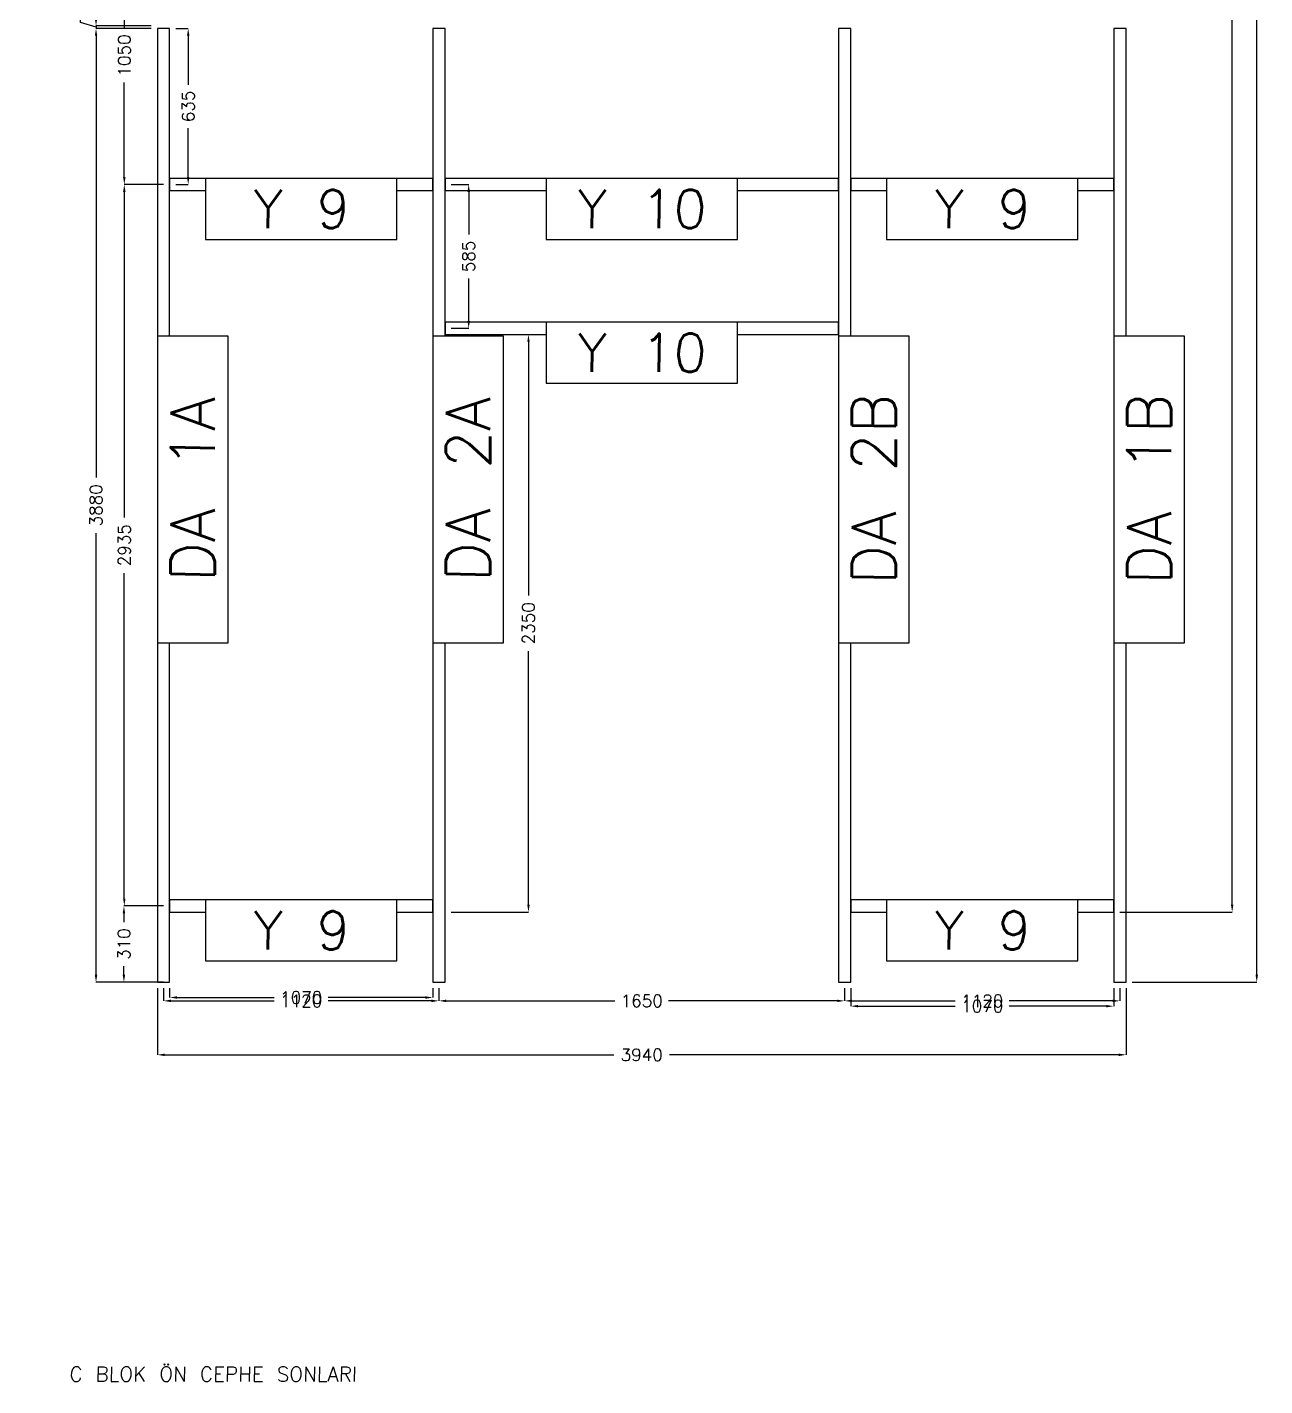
# Model space of a CAD drawing. Header units: millimetres. Extents: x -33420 to 34864, y -1491 to 37154.
# Drawn here: x -32860 to -27826, y 4744 to 10271 of the extents above; entities that cross this region are included whole.
import ezdxf

# ---------------------------------------------------------------- set-up
doc = ezdxf.new("R2010")
doc.units = ezdxf.units.MM
doc.layers.add('- ÖLÇÜ', color=7, linetype='Continuous', lineweight=9)
for name, color, linetype in [('--- KODLAMA', 7, 'Continuous'), ('--- PROF. DÜŞEY', 7, 'Continuous'), ('--- PROF. YATAY', 7, 'Continuous')]:
    doc.layers.add(name, color=color, linetype=linetype)
doc.styles.add('RomanS', font='romans.shx')
doc.styles.add('STL', font='txt.shx', dxfattribs={"oblique": 1})
doc.dimstyles.new('KOMP-ÖLÇÜ', dxfattribs={"dimtxt": 50, "dimasz": 30, "dimexe": 0.18, "dimexo": 25, "dimgap": 25, "dimtad": 0, "dimdec": 0, "dimzin": 0, "dimdsep": 46, "dimtxsty": 'RomanS', "dimcen": 0.09, "dimclrt": 256, "dimadec": 0, "dimazin": 0, "dimtfac": 1, "dimtdec": 0, "dimtofl": 0, "dimtmove": 0, "dimatfit": 3, "dimfxl": 1, "dimtolj": 1, "dimtzin": 0, "dimarcsym": 0})

# ---------------------------------------------------------------- blocks, each defined once
blk = doc.blocks.new('*D64')
at = {"layer": '- ÖLÇÜ', "color": 0, "linetype": 'Continuous', "lineweight": -2, "transparency": 16777216}
for p, q in [((-32305.2, 9631.1), (-32464.8, 9631.1)), ((-32464.6, 9601.1), (-32464.6, 8276.8)), ((-32464.6, 6726.2), (-32464.6, 8050.6)), ((-32305.2, 6696.2), (-32464.8, 6696.2))]:
    blk.add_line(p, q, dxfattribs=at)
at = {"layer": '- ÖLÇÜ', "color": 0, "linetype": 'Continuous', "transparency": 16777216}
for points in [[(-32469.6, 9601.1), (-32459.6, 9601.1), (-32464.6, 9631.1)], [(-32469.6, 6726.2), (-32459.6, 6726.2), (-32464.6, 6696.2)]]:
    blk.add_solid(points, dxfattribs=at)
at = {"layer": 'Defpoints', "color": 0, "linetype": 'Continuous', "transparency": 16777216}
for p in [(-32464.6, 9631.1), (-32280.2, 9631.1), (-32280.2, 6696.2)]:
    blk.add_point(p, dxfattribs=at)
at = {"layer": '- ÖLÇÜ', "linetype": 'Continuous', "transparency": 16777216, "insert": (-32464.6, 8163.7), "char_height": 50, "attachment_point": 5, "rotation": 90, "style": 'RomanS'}
blk.add_mtext('\\A1;2935', dxfattribs=at)
blk = doc.blocks.new('*D65')
at = {"layer": '- ÖLÇÜ', "color": 0, "linetype": 'Continuous', "lineweight": -2, "transparency": 16777216}
for p, q in [((-32305.2, 10681.2), (-32464.8, 10681.2)), ((-32464.6, 10651.2), (-32464.6, 10265.7)), ((-32464.6, 9661.1), (-32464.6, 10046.6)), ((-32305.2, 9631.1), (-32464.8, 9631.1))]:
    blk.add_line(p, q, dxfattribs=at)
at = {"layer": '- ÖLÇÜ', "color": 0, "linetype": 'Continuous', "transparency": 16777216}
for points in [[(-32469.6, 10651.2), (-32459.6, 10651.2), (-32464.6, 10681.2)], [(-32469.6, 9661.1), (-32459.6, 9661.1), (-32464.6, 9631.1)]]:
    blk.add_solid(points, dxfattribs=at)
at = {"layer": 'Defpoints', "color": 0, "linetype": 'Continuous', "transparency": 16777216}
for p in [(-32464.6, 10681.2), (-32280.2, 10681.2), (-32280.2, 9631.1)]:
    blk.add_point(p, dxfattribs=at)
at = {"layer": '- ÖLÇÜ', "linetype": 'Continuous', "transparency": 16777216, "insert": (-32464.6, 10156.2), "char_height": 50, "attachment_point": 5, "rotation": 90, "style": 'RomanS'}
blk.add_mtext('\\A1;1050', dxfattribs=at)
blk = doc.blocks.new('*D267')
at = {"layer": '- ÖLÇÜ', "color": 0, "linetype": 'Continuous', "lineweight": -2, "transparency": 16777216}
for p, q in [((-32255.2, 10266.1), (-32204.5, 10266.1)), ((-32204.7, 10236.1), (-32204.7, 10036.7)), ((-32204.7, 9661.1), (-32204.7, 9860.6)), ((-32255.2, 9631.1), (-32204.5, 9631.1))]:
    blk.add_line(p, q, dxfattribs=at)
at = {"layer": '- ÖLÇÜ', "color": 0, "linetype": 'Continuous', "transparency": 16777216}
for points in [[(-32209.7, 10236.1), (-32199.7, 10236.1), (-32204.7, 10266.1)], [(-32209.7, 9661.1), (-32199.7, 9661.1), (-32204.7, 9631.1)]]:
    blk.add_solid(points, dxfattribs=at)
at = {"layer": 'Defpoints', "color": 0, "linetype": 'Continuous', "transparency": 16777216}
for p in [(-32280.2, 10266.1), (-32204.7, 10266.1), (-32280.2, 9631.1)]:
    blk.add_point(p, dxfattribs=at)
at = {"layer": '- ÖLÇÜ', "linetype": 'Continuous', "transparency": 16777216, "insert": (-32204.7, 9948.6), "char_height": 50, "attachment_point": 5, "rotation": 90, "style": 'RomanS'}
blk.add_mtext('\\A1;635', dxfattribs=at)
blk = doc.blocks.new('*D272')
at = {"layer": '- ÖLÇÜ', "color": 0, "linetype": 'Continuous', "lineweight": -2, "transparency": 16777216}
for p, q in [((-32642.3, 10290), (-32642.3, 10340)), ((-32579.6, 10306.1), (-32579.6, 10336.1)), ((-32579.6, 10271.1), (-32642.3, 10290)), ((-32355.2, 10276.1), (-32579.8, 10276.1)), ((-32355.2, 10266.1), (-32579.8, 10266.1)), ((-32579.6, 10276.1), (-32579.6, 10266.1)), ((-32579.6, 10236.1), (-32579.6, 10206.1))]:
    blk.add_line(p, q, dxfattribs=at)
at = {"layer": '- ÖLÇÜ', "color": 0, "linetype": 'Continuous', "transparency": 16777216}
for points in [[(-32584.6, 10306.1), (-32574.6, 10306.1), (-32579.6, 10276.1)], [(-32584.6, 10236.1), (-32574.6, 10236.1), (-32579.6, 10266.1)]]:
    blk.add_solid(points, dxfattribs=at)
at = {"layer": 'Defpoints', "color": 0, "linetype": 'Continuous', "transparency": 16777216}
for p in [(-32579.6, 10266.1), (-32330.2, 10276.1), (-32330.2, 10266.1)]:
    blk.add_point(p, dxfattribs=at)
at = {"layer": '- ÖLÇÜ', "linetype": 'Continuous', "transparency": 16777216, "insert": (-32642.3, 10401.9), "char_height": 50, "attachment_point": 5, "rotation": 90, "style": 'RomanS'}
blk.add_mtext('\\A1;10', dxfattribs=at)
blk = doc.blocks.new('*D273')
at = {"layer": '- ÖLÇÜ', "color": 0, "linetype": 'Continuous', "lineweight": -2, "transparency": 16777216}
for p, q in [((-32355.2, 10266.1), (-32579.8, 10266.1)), ((-32579.6, 10236.1), (-32579.6, 8439.2)), ((-32579.6, 6416.1), (-32579.6, 8213.1)), ((-32355.2, 6386.1), (-32579.8, 6386.1))]:
    blk.add_line(p, q, dxfattribs=at)
at = {"layer": '- ÖLÇÜ', "color": 0, "linetype": 'Continuous', "transparency": 16777216}
for points in [[(-32584.6, 10236.1), (-32574.6, 10236.1), (-32579.6, 10266.1)], [(-32584.6, 6416.1), (-32574.6, 6416.1), (-32579.6, 6386.1)]]:
    blk.add_solid(points, dxfattribs=at)
at = {"layer": 'Defpoints', "color": 0, "linetype": 'Continuous', "transparency": 16777216}
for p in [(-32330.2, 10266.1), (-32579.6, 6386.1), (-32330.2, 6386.1)]:
    blk.add_point(p, dxfattribs=at)
at = {"layer": '- ÖLÇÜ', "linetype": 'Continuous', "transparency": 16777216, "insert": (-32579.6, 8326.1), "char_height": 50, "attachment_point": 5, "rotation": 90, "style": 'RomanS'}
blk.add_mtext('\\A1;3880', dxfattribs=at)
blk = doc.blocks.new('*D284')
at = {"layer": '- ÖLÇÜ', "color": 0, "linetype": 'Continuous', "lineweight": -2, "transparency": 16777216}
for p, q in [((-31135.2, 9631.2), (-31063.8, 9631.2)), ((-31064, 9601.2), (-31064, 9428)), ((-31064, 9076.1), (-31064, 9249.4)), ((-31135.2, 9046.1), (-31063.8, 9046.1))]:
    blk.add_line(p, q, dxfattribs=at)
at = {"layer": '- ÖLÇÜ', "color": 0, "linetype": 'Continuous', "transparency": 16777216}
for points in [[(-31069, 9601.2), (-31059, 9601.2), (-31064, 9631.2)], [(-31069, 9076.1), (-31059, 9076.1), (-31064, 9046.1)]]:
    blk.add_solid(points, dxfattribs=at)
at = {"layer": 'Defpoints', "color": 0, "linetype": 'Continuous', "transparency": 16777216}
for p in [(-31160.2, 9631.2), (-31064, 9631.2), (-31160.2, 9046.1)]:
    blk.add_point(p, dxfattribs=at)
at = {"layer": '- ÖLÇÜ', "linetype": 'Continuous', "transparency": 16777216, "insert": (-31064, 9338.7), "char_height": 50, "attachment_point": 5, "rotation": 90, "style": 'RomanS'}
blk.add_mtext('\\A1;585', dxfattribs=at)
blk = doc.blocks.new('*D285')
at = {"layer": '- ÖLÇÜ', "color": 0, "linetype": 'Continuous', "lineweight": -2, "transparency": 16777216}
for p, q in [((-32305.2, 6696.2), (-32466.2, 6696.2)), ((-32466.1, 6666.2), (-32466.1, 6630.5)), ((-32466.1, 6416.1), (-32466.1, 6451.9)), ((-32305.2, 6386.1), (-32466.2, 6386.1))]:
    blk.add_line(p, q, dxfattribs=at)
at = {"layer": '- ÖLÇÜ', "color": 0, "linetype": 'Continuous', "transparency": 16777216}
for points in [[(-32471.1, 6666.2), (-32461.1, 6666.2), (-32466.1, 6696.2)], [(-32471.1, 6416.1), (-32461.1, 6416.1), (-32466.1, 6386.1)]]:
    blk.add_solid(points, dxfattribs=at)
at = {"layer": 'Defpoints', "color": 0, "linetype": 'Continuous', "transparency": 16777216}
for p in [(-32280.2, 6696.2), (-32466.1, 6386.1), (-32280.2, 6386.1)]:
    blk.add_point(p, dxfattribs=at)
at = {"layer": '- ÖLÇÜ', "linetype": 'Continuous', "transparency": 16777216, "insert": (-32466.1, 6541.2), "char_height": 50, "attachment_point": 5, "rotation": 90, "style": 'RomanS'}
blk.add_mtext('\\A1;310', dxfattribs=at)
blk = doc.blocks.new('*D12')
at = {"layer": '- ÖLÇÜ', "color": 0, "linetype": 'Continuous', "lineweight": -2, "transparency": 16777216}
for p, q in [((-31135.2, 9021.1), (-30820.6, 9021.1)), ((-30820.8, 8991.1), (-30820.8, 7959.3)), ((-30820.8, 6701.2), (-30820.8, 7733.1)), ((-31135.2, 6671.2), (-30820.6, 6671.2))]:
    blk.add_line(p, q, dxfattribs=at)
at = {"layer": '- ÖLÇÜ', "color": 0, "linetype": 'Continuous', "transparency": 16777216}
for points in [[(-30825.8, 8991.1), (-30815.8, 8991.1), (-30820.8, 9021.1)], [(-30825.8, 6701.2), (-30815.8, 6701.2), (-30820.8, 6671.2)]]:
    blk.add_solid(points, dxfattribs=at)
at = {"layer": 'Defpoints', "color": 0, "linetype": 'Continuous', "transparency": 16777216}
for p in [(-31160.2, 9021.1), (-31160.2, 6671.2), (-30820.8, 6671.2)]:
    blk.add_point(p, dxfattribs=at)
at = {"layer": '- ÖLÇÜ', "linetype": 'Continuous', "transparency": 16777216, "insert": (-30820.8, 7846.2), "char_height": 50, "attachment_point": 5, "rotation": 90, "style": 'RomanS'}
blk.add_mtext('\\A1;2350', dxfattribs=at)
blk = doc.blocks.new('*D287')
at = {"layer": '- ÖLÇÜ', "color": 0, "linetype": 'Continuous', "lineweight": -2, "transparency": 16777216}
for p, q in [((-32330.2, 6361.1), (-32330.2, 6090.4)), ((-28390.2, 6361.1), (-28390.2, 6090.4)), ((-32300.2, 6090.6), (-30473.3, 6090.6)), ((-28420.2, 6090.6), (-30247.1, 6090.6))]:
    blk.add_line(p, q, dxfattribs=at)
at = {"layer": '- ÖLÇÜ', "color": 0, "linetype": 'Continuous', "transparency": 16777216}
for points in [[(-32300.2, 6095.6), (-32300.2, 6085.6), (-32330.2, 6090.6)], [(-28420.2, 6095.6), (-28420.2, 6085.6), (-28390.2, 6090.6)]]:
    blk.add_solid(points, dxfattribs=at)
at = {"layer": 'Defpoints', "color": 0, "linetype": 'Continuous', "transparency": 16777216}
for p in [(-32330.2, 6386.1), (-28390.2, 6386.1), (-28390.2, 6090.6)]:
    blk.add_point(p, dxfattribs=at)
at = {"layer": '- ÖLÇÜ', "linetype": 'Continuous', "transparency": 16777216, "insert": (-30360.2, 6090.6), "char_height": 50, "attachment_point": 5, "style": 'RomanS'}
blk.add_mtext('\\A1;3940', dxfattribs=at)
blk = doc.blocks.new('*D13')
at = {"layer": '- ÖLÇÜ', "color": 0, "linetype": 'Continuous', "lineweight": -2, "transparency": 16777216}
for p, q in [((-32280.2, 6361.1), (-32280.2, 6323.5)), ((-31210.2, 6361.1), (-31210.2, 6323.5)), ((-32250.2, 6323.7), (-31854.7, 6323.7)), ((-31240.2, 6323.7), (-31635.7, 6323.7))]:
    blk.add_line(p, q, dxfattribs=at)
at = {"layer": '- ÖLÇÜ', "color": 0, "linetype": 'Continuous', "transparency": 16777216}
for points in [[(-32250.2, 6328.7), (-32250.2, 6318.7), (-32280.2, 6323.7)], [(-31240.2, 6328.7), (-31240.2, 6318.7), (-31210.2, 6323.7)]]:
    blk.add_solid(points, dxfattribs=at)
at = {"layer": 'Defpoints', "color": 0, "linetype": 'Continuous', "transparency": 16777216}
for p in [(-32280.2, 6386.1), (-31210.2, 6386.1), (-31210.2, 6323.7)]:
    blk.add_point(p, dxfattribs=at)
at = {"layer": '- ÖLÇÜ', "linetype": 'Continuous', "transparency": 16777216, "insert": (-31745.2, 6323.7), "char_height": 50, "attachment_point": 5, "style": 'RomanS'}
blk.add_mtext('\\A1;1070', dxfattribs=at)
blk = doc.blocks.new('*D291')
at = {"layer": '- ÖLÇÜ', "color": 0, "linetype": 'Continuous', "lineweight": -2, "transparency": 16777216}
for p, q in [((-29510.2, 6361.1), (-29510.2, 6288.3)), ((-28440.2, 6361.1), (-28440.2, 6288.3)), ((-29480.2, 6288.5), (-29084.7, 6288.5)), ((-28470.2, 6288.5), (-28865.7, 6288.5))]:
    blk.add_line(p, q, dxfattribs=at)
at = {"layer": '- ÖLÇÜ', "color": 0, "linetype": 'Continuous', "transparency": 16777216}
for points in [[(-29480.2, 6293.5), (-29480.2, 6283.5), (-29510.2, 6288.5)], [(-28470.2, 6293.5), (-28470.2, 6283.5), (-28440.2, 6288.5)]]:
    blk.add_solid(points, dxfattribs=at)
at = {"layer": 'Defpoints', "color": 0, "linetype": 'Continuous', "transparency": 16777216}
for p in [(-29510.2, 6386.1), (-28440.2, 6386.1), (-28440.2, 6288.5)]:
    blk.add_point(p, dxfattribs=at)
at = {"layer": '- ÖLÇÜ', "linetype": 'Continuous', "transparency": 16777216, "insert": (-28975.2, 6288.5), "char_height": 50, "attachment_point": 5, "style": 'RomanS'}
blk.add_mtext('\\A1;1070', dxfattribs=at)
blk = doc.blocks.new('*D293')
at = {"layer": '- ÖLÇÜ', "color": 0, "linetype": 'Continuous', "lineweight": -2, "transparency": 16777216}
for p, q in [((-28365.2, 18046.1), (-27858.6, 18046.1)), ((-27858.7, 18016.1), (-27858.7, 12349.5)), ((-27858.7, 6416.1), (-27858.7, 12082.8)), ((-28365.2, 6386.1), (-27858.6, 6386.1))]:
    blk.add_line(p, q, dxfattribs=at)
at = {"layer": '- ÖLÇÜ', "color": 0, "linetype": 'Continuous', "transparency": 16777216}
for points in [[(-27863.7, 18016.1), (-27853.7, 18016.1), (-27858.7, 18046.1)], [(-27863.7, 6416.1), (-27853.7, 6416.1), (-27858.7, 6386.1)]]:
    blk.add_solid(points, dxfattribs=at)
at = {"layer": 'Defpoints', "color": 0, "linetype": 'Continuous', "transparency": 16777216}
for p in [(-28390.2, 18046.1), (-28390.2, 6386.1), (-27858.7, 6386.1)]:
    blk.add_point(p, dxfattribs=at)
at = {"layer": '- ÖLÇÜ', "linetype": 'Continuous', "transparency": 16777216, "insert": (-27858.7, 12216.1), "char_height": 50, "attachment_point": 5, "rotation": 90, "style": 'RomanS'}
blk.add_mtext('\\A1;11660', dxfattribs=at)
blk = doc.blocks.new('*D294')
at = {"layer": '- ÖLÇÜ', "color": 0, "linetype": 'Continuous', "lineweight": -2, "transparency": 16777216}
for p, q in [((-28415.2, 17641.1), (-27958.6, 17641.1)), ((-27958.7, 17611.1), (-27958.7, 12289.5)), ((-27958.7, 6701.2), (-27958.7, 12022.8)), ((-28415.2, 6671.2), (-27958.6, 6671.2))]:
    blk.add_line(p, q, dxfattribs=at)
at = {"layer": '- ÖLÇÜ', "color": 0, "linetype": 'Continuous', "transparency": 16777216}
for points in [[(-27963.7, 17611.1), (-27953.7, 17611.1), (-27958.7, 17641.1)], [(-27963.7, 6701.2), (-27953.7, 6701.2), (-27958.7, 6671.2)]]:
    blk.add_solid(points, dxfattribs=at)
at = {"layer": 'Defpoints', "color": 0, "linetype": 'Continuous', "transparency": 16777216}
for p in [(-28440.2, 17641.1), (-27958.7, 17641.1), (-28440.2, 6671.2)]:
    blk.add_point(p, dxfattribs=at)
at = {"layer": '- ÖLÇÜ', "linetype": 'Continuous', "transparency": 16777216, "insert": (-27958.7, 12156.2), "char_height": 50, "attachment_point": 5, "rotation": 90, "style": 'RomanS'}
blk.add_mtext('\\A1;10970', dxfattribs=at)
blk = doc.blocks.new('*D425')
at = {"color": 0, "linetype": 'Continuous', "lineweight": -2, "transparency": 16777216}
for p, q in [((-31185.2, 6361.1), (-31185.2, 6309.9)), ((-29535.2, 6361.1), (-29535.2, 6309.9)), ((-31155.2, 6310.1), (-30469.7, 6310.1)), ((-29565.2, 6310.1), (-30250.7, 6310.1))]:
    blk.add_line(p, q, dxfattribs=at)
at = {"color": 0, "linetype": 'Continuous', "transparency": 16777216}
for points in [[(-31155.2, 6315.1), (-31155.2, 6305.1), (-31185.2, 6310.1)], [(-29565.2, 6315.1), (-29565.2, 6305.1), (-29535.2, 6310.1)]]:
    blk.add_solid(points, dxfattribs=at)
at = {"layer": 'Defpoints', "color": 0, "linetype": 'Continuous', "transparency": 16777216}
for p in [(-31185.2, 6386.1), (-29535.2, 6386.1), (-29535.2, 6310.1)]:
    blk.add_point(p, dxfattribs=at)
at = {"linetype": 'Continuous', "transparency": 16777216, "insert": (-30360.2, 6310.1), "char_height": 50, "attachment_point": 5, "style": 'RomanS'}
blk.add_mtext('\\A1;1650', dxfattribs=at)
blk = doc.blocks.new('*D426')
at = {"color": 0, "linetype": 'Continuous', "lineweight": -2, "transparency": 16777216}
for p, q in [((-29535.2, 6361.1), (-29535.2, 6309.9)), ((-28415.2, 6361.1), (-28415.2, 6309.9)), ((-29505.2, 6310.1), (-29084.7, 6310.1)), ((-28445.2, 6310.1), (-28865.7, 6310.1))]:
    blk.add_line(p, q, dxfattribs=at)
at = {"color": 0, "linetype": 'Continuous', "transparency": 16777216}
for points in [[(-29505.2, 6315.1), (-29505.2, 6305.1), (-29535.2, 6310.1)], [(-28445.2, 6315.1), (-28445.2, 6305.1), (-28415.2, 6310.1)]]:
    blk.add_solid(points, dxfattribs=at)
at = {"layer": 'Defpoints', "color": 0, "linetype": 'Continuous', "transparency": 16777216}
for p in [(-29535.2, 6386.1), (-28415.2, 6386.1), (-28415.2, 6310.1)]:
    blk.add_point(p, dxfattribs=at)
at = {"linetype": 'Continuous', "transparency": 16777216, "insert": (-28975.2, 6310.1), "char_height": 50, "attachment_point": 5, "style": 'RomanS'}
blk.add_mtext('\\A1;1120', dxfattribs=at)
blk = doc.blocks.new('*D427')
at = {"color": 0, "linetype": 'Continuous', "lineweight": -2, "transparency": 16777216}
for p, q in [((-32305.2, 6361.1), (-32305.2, 6309.9)), ((-31185.2, 6361.1), (-31185.2, 6309.9)), ((-32275.2, 6310.1), (-31854.7, 6310.1)), ((-31215.2, 6310.1), (-31635.7, 6310.1))]:
    blk.add_line(p, q, dxfattribs=at)
at = {"color": 0, "linetype": 'Continuous', "transparency": 16777216}
for points in [[(-32275.2, 6315.1), (-32275.2, 6305.1), (-32305.2, 6310.1)], [(-31215.2, 6315.1), (-31215.2, 6305.1), (-31185.2, 6310.1)]]:
    blk.add_solid(points, dxfattribs=at)
at = {"layer": 'Defpoints', "color": 0, "linetype": 'Continuous', "transparency": 16777216}
for p in [(-32305.2, 6386.1), (-31185.2, 6386.1), (-32305.2, 6310.1)]:
    blk.add_point(p, dxfattribs=at)
at = {"linetype": 'Continuous', "transparency": 16777216, "insert": (-31745.2, 6310.1), "char_height": 50, "attachment_point": 5, "style": 'RomanS'}
blk.add_mtext('\\A1;1120', dxfattribs=at)

msp = doc.modelspace()

# ---------------------------------------------------------------- linework, layer by layer
at = {"layer": '--- PROF. DÜŞEY', "linetype": 'Continuous'}
for points in [[(-32330.22, 6386.15), (-32280.22, 6386.15), (-32280.22, 10266.15), (-32330.22, 10266.15)], [(-31210.22, 6386.15), (-31160.22, 6386.15), (-31160.22, 10266.15), (-31210.22, 10266.15)], [(-29560.22, 6386.15), (-29510.22, 6386.15), (-29510.22, 10266.15), (-29560.22, 10266.15)], [(-28440.22, 6386.15), (-28390.22, 6386.15), (-28390.22, 10266.15), (-28440.22, 10266.15)]]:
    msp.add_lwpolyline(points, close=True, dxfattribs=at)
at = {"layer": '--- PROF. YATAY', "linetype": 'Continuous'}
for points in [[(-32280.22, 9606.15), (-31210.22, 9606.15), (-31210.22, 9656.15), (-32280.22, 9656.15)], [(-31160.22, 9606.15), (-29560.22, 9606.15), (-29560.22, 9656.15), (-31160.22, 9656.15)], [(-29510.22, 9606.15), (-28440.22, 9606.15), (-28440.22, 9656.15), (-29510.22, 9656.15)], [(-32280.22, 6671.2), (-31210.22, 6671.2), (-31210.22, 6721.2), (-32280.22, 6721.2)], [(-29510.22, 6671.2), (-28440.22, 6671.2), (-28440.22, 6721.2), (-29510.22, 6721.2)]]:
    msp.add_lwpolyline(points, close=True, dxfattribs=at)

# ---------------------------------------------------------------- texts
at = {"layer": '--- KODLAMA', "linetype": 'Continuous', "insert": (-32103.69, 4791.55), "char_height": 59.4, "width": 1476.2374, "attachment_point": 5, "style": 'STL', "bg_fill": 3, "box_fill_scale": 1.3, "bg_fill_color": 256, "bg_fill_transparency": 0}
msp.add_mtext('C BLOK ÖN CEPHE SONLARI ', dxfattribs=at)

# ---------------------------------------------------------------- dimensions: what is measured, and where the dimension line sits
at = {"layer": '- ÖLÇÜ', "linetype": 'Continuous'}
for base, p1, p2, picture, middle in [((-32464.62, 10681.2), (-32280.22, 9631.15), (-32280.22, 10681.2), '*D65', (-32464.62, 10156.17)), ((-32579.61, 10266.15), (-32330.22, 10276.15), (-32330.22, 10266.15), '*D272', (-32642.29, 10364.95))]:
    dim = msp.add_linear_dim(base=base, p1=p1, p2=p2, angle=270, dimstyle='KOMP-ÖLÇÜ', override={"dimtmove": 1}, dxfattribs=at)
    dim.commit()
    dim.dimension.update_dxf_attribs({"geometry": picture, "text_midpoint": middle})
for p1, p2, distance, picture, middle in [((-32280.22, 9631.15), (-32280.22, 10266.15), -75.55, '*D267', (-32204.67, 9948.65)), ((-32280.22, 6696.2), (-32280.22, 9631.15), 184.39, '*D64', (-32464.62, 8163.67)), ((-31160.22, 9046.15), (-31160.22, 9631.2), -96.22, '*D284', (-31064, 9338.67)), ((-32280.22, 6696.2), (-32280.22, 6386.15), -185.84, '*D285', (-32466.06, 6541.17)), ((-32330.22, 6386.15), (-28390.22, 6386.15), -295.52, '*D287', (-30360.22, 6090.62)), ((-32280.22, 6386.15), (-31210.22, 6386.15), -62.43, '*D13', (-31745.22, 6323.72)), ((-29510.22, 6386.15), (-28440.22, 6386.15), -97.67, '*D291', (-28975.22, 6288.48))]:
    dim = msp.add_aligned_dim(p1=p1, p2=p2, distance=distance, dimstyle='KOMP-ÖLÇÜ', dxfattribs=at)
    dim.commit()
    dim.dimension.update_dxf_attribs({"geometry": picture, "text_midpoint": middle})
at = {"linetype": 'Continuous'}
for base, p1, p2, picture, middle in [((-32305.22, 6310.12), (-31185.22, 6386.15), (-32305.22, 6386.15), '*D427', (-31745.22, 6310.12)), ((-28415.22, 6310.12), (-29535.22, 6386.15), (-28415.22, 6386.15), '*D426', (-28975.22, 6310.12))]:
    dim = msp.add_linear_dim(base=base, p1=p1, p2=p2, angle=180, dimstyle='KOMP-ÖLÇÜ', override={"dimtmove": 1}, dxfattribs=at)
    dim.commit()
    dim.dimension.update_dxf_attribs({"geometry": picture, "text_midpoint": middle})
dim = msp.add_aligned_dim(p1=(-31185.22, 6386.15), p2=(-29535.22, 6386.15), distance=-76.03, dimstyle='KOMP-ÖLÇÜ', dxfattribs=at)
dim.commit()
dim.dimension.update_dxf_attribs({"geometry": '*D425', "text_midpoint": (-30360.22, 6310.12)})

# ---------------------------------------------------------------- next in the draw order: texts
at = {"layer": '--- KODLAMA', "linetype": 'Continuous', "char_height": 155.482, "width": 685.4428, "attachment_point": 5, "style": 'STL', "bg_fill": 3, "box_fill_scale": 1.3, "bg_fill_color": 256, "bg_fill_transparency": 0}
for s, insert in [('Y 9', (-31745.38, 9531.76)), ('Y 10', (-30360.38, 9531.76)), ('Y 9', (-28975.38, 9531.76)), ('Y 9', (-31745.38, 6596.81)), ('Y 9', (-28975.38, 6596.81))]:
    msp.add_mtext(s, dxfattribs=dict(at, insert=insert))
at = {"layer": '--- KODLAMA', "linetype": 'Continuous', "char_height": 180, "width": 1146, "attachment_point": 5, "rotation": 90, "style": 'STL', "bg_fill": 3, "box_fill_scale": 1.3, "bg_fill_color": 256, "bg_fill_transparency": 0}
for s, insert in [('DA 1A', (-32186.22, 8390.2)), ('DA 2A', (-31066.22, 8390.2)), ('DA 2B', (-29416.22, 8390.2)), ('DA 1B', (-28296.22, 8390.2))]:
    msp.add_mtext(s, dxfattribs=dict(at, insert=insert))

# ---------------------------------------------------------------- next in the draw order: linework, layer by layer
at = {"layer": '--- KODLAMA', "linetype": 'Continuous'}
for points in [[(-32134.23, 9407.37), (-31356.22, 9407.37), (-31356.22, 9656.15), (-32134.23, 9656.15)], [(-30749.23, 9407.37), (-29971.22, 9407.37), (-29971.22, 9656.15), (-30749.23, 9656.15)], [(-29364.23, 9407.37), (-28586.22, 9407.37), (-28586.22, 9656.15), (-29364.23, 9656.15)], [(-32042.22, 7766.2), (-32042.22, 9014.2), (-32330.22, 9014.2), (-32330.22, 7766.2)], [(-30922.22, 7766.2), (-30922.22, 9014.2), (-31210.22, 9014.2), (-31210.22, 7766.2)], [(-29272.22, 7766.2), (-29272.22, 9014.2), (-29560.22, 9014.2), (-29560.22, 7766.2)], [(-28152.22, 7766.2), (-28152.22, 9014.2), (-28440.22, 9014.2), (-28440.22, 7766.2)], [(-32134.23, 6472.43), (-31356.22, 6472.43), (-31356.22, 6721.2), (-32134.23, 6721.2)], [(-29364.23, 6472.43), (-28586.22, 6472.43), (-28586.22, 6721.2), (-29364.23, 6721.2)]]:
    msp.add_lwpolyline(points, close=True, dxfattribs=at)
at = {"layer": '--- PROF. YATAY', "linetype": 'Continuous'}
msp.add_lwpolyline([(-31160.22, 9021.15), (-29560.22, 9021.15), (-29560.22, 9071.15), (-31160.22, 9071.15)], close=True, dxfattribs=at)

# ---------------------------------------------------------------- next in the draw order: dimensions: what is measured, and where the dimension line sits
at = {"layer": '- ÖLÇÜ', "linetype": 'Continuous'}
for p1, p2, distance, picture, middle in [((-28390.22, 18046.15), (-28390.22, 6386.15), 531.48, '*D293', (-27858.74, 12216.15)), ((-28440.22, 6671.2), (-28440.22, 17641.15), -481.48, '*D294', (-27958.74, 12156.17))]:
    dim = msp.add_aligned_dim(p1=p1, p2=p2, distance=distance, dimstyle='KOMP-ÖLÇÜ', dxfattribs=at)
    dim.commit()
    dim.dimension.update_dxf_attribs({"geometry": picture, "text_midpoint": middle})
dim = msp.add_linear_dim(base=(-32579.61, 6386.15), p1=(-32330.22, 10266.15), p2=(-32330.22, 6386.15), angle=270, dimstyle='KOMP-ÖLÇÜ', override={"dimtmove": 1}, dxfattribs=at)
dim.commit()
dim.dimension.update_dxf_attribs({"geometry": '*D273', "text_midpoint": (-32579.61, 8326.15)})
dim = msp.add_linear_dim(base=(-30820.79, 6671.2), p1=(-31160.22, 9021.15), p2=(-31160.22, 6671.2), angle=270, dimstyle='KOMP-ÖLÇÜ', dxfattribs=at)
dim.commit()
dim.dimension.update_dxf_attribs({"geometry": '*D12', "text_midpoint": (-30820.79, 7846.17), "dimtype": 129})

# ---------------------------------------------------------------- next in the draw order: texts
at = {"layer": '--- KODLAMA', "linetype": 'Continuous', "insert": (-30360.38, 8946.76), "char_height": 155.482, "width": 685.4428, "attachment_point": 5, "style": 'STL', "bg_fill": 3, "box_fill_scale": 1.3, "bg_fill_color": 256, "bg_fill_transparency": 0}
msp.add_mtext('Y 10', dxfattribs=at)

# ---------------------------------------------------------------- next in the draw order: linework, layer by layer
at = {"layer": '--- KODLAMA', "linetype": 'Continuous'}
msp.add_lwpolyline([(-30749.23, 8822.38), (-29971.22, 8822.38), (-29971.22, 9071.15), (-30749.23, 9071.15)], close=True, dxfattribs=at)

doc.saveas('drawing.dxf')
